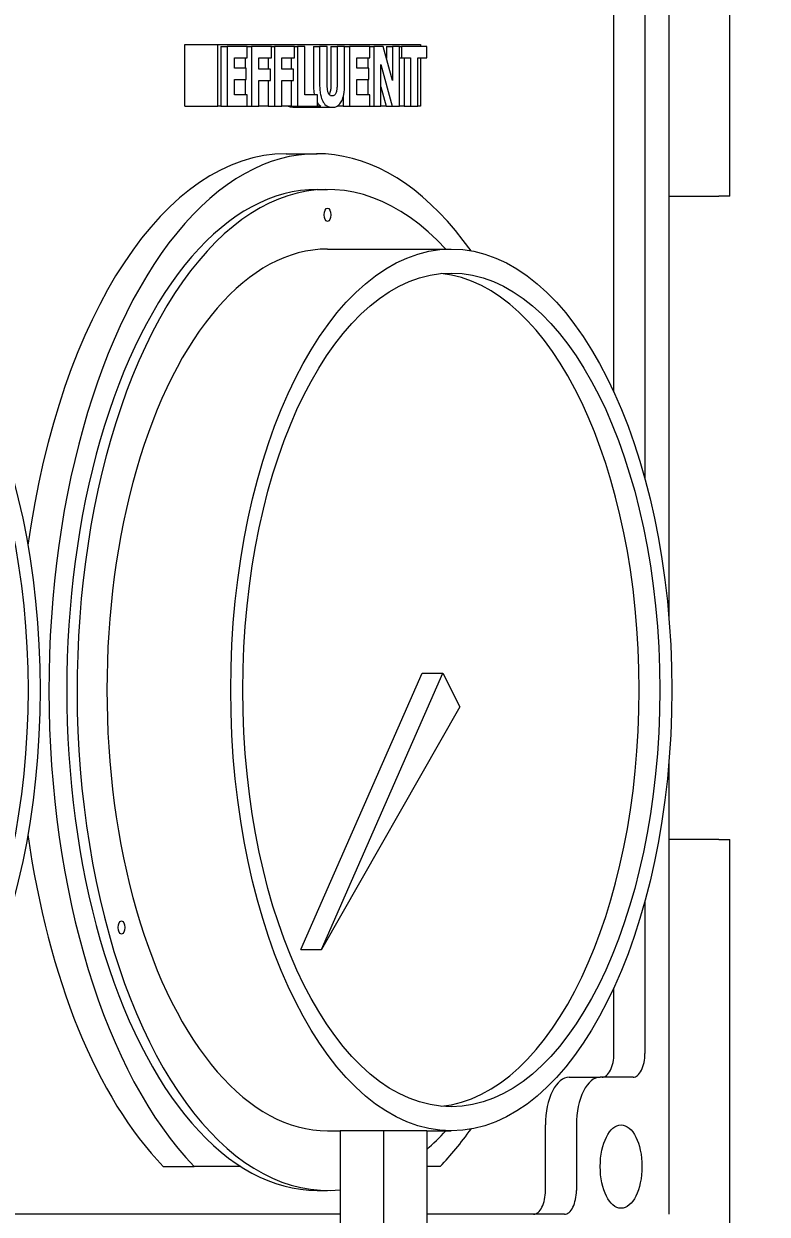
# Model space of a CAD drawing. Header units: inches. Extents: x 12 to 318, y 5 to 204.
# Drawn here: x 164.63 to 168.53, y 80.08 to 86.33 of the extents above; entities that cross this region are included whole.
import ezdxf

# ---------------------------------------------------------------- set-up
doc = ezdxf.new("R2010")
doc.units = ezdxf.units.IN
doc.header["$LTSCALE"] = 9.5
doc.header["$MEASUREMENT"] = 0
doc.layers.add('Dimension', color=7, linetype='Continuous', lineweight=25)
doc.layers.add('Visible', color=7, linetype='Continuous', lineweight=18)
doc.styles.add('Standard D-E', font='arial.ttf')
doc.dimstyles.new('in [mm] D-E NeptuneBenson', dxfattribs={"dimscale": 9.5, "dimtxt": 0.15, "dimasz": 0.098425, "dimexe": 0.125, "dimexo": 0.063, "dimgap": 0.031496, "dimtad": 0, "dimtih": 1, "dimtoh": 1, "dimdec": 4, "dimzin": 3, "dimdsep": 46, "dimlunit": 5, "dimtxsty": 'Standard D-E', "dimcen": 0.09, "dimdle": 0.393701, "dimclrd": 256, "dimclre": 256, "dimclrt": 256, "dimadec": 1, "dimazin": 1, "dimtfac": 1, "dimtofl": 0, "dimtmove": 0, "dimatfit": 3, "dimfxl": 1, "dimfrac": 1, "dimtolj": 1, "dimtzin": 4, "dimlwd": -1, "dimlwe": -1, "dimarcsym": 0})

# ---------------------------------------------------------------- blocks, each defined once
blk = doc.blocks.new('*D25')
at = {"layer": 'Defpoints', "color": 0, "transparency": 16777216}
for p in [(137.2788, 100.5872), (164.8169, 28.3143), (178.2296, 28.3143)]:
    blk.add_point(p, dxfattribs=at)
at = {"layer": 'Dimension', "transparency": 16777216}
for p, q in [((137.8773, 100.5872), (179.4171, 100.5872)), ((178.2296, 99.6522), (178.2296, 86.1841)), ((178.2296, 29.2493), (178.2296, 80.3049)), ((165.4154, 28.3143), (179.4171, 28.3143))]:
    blk.add_line(p, q, dxfattribs=at)
for points in [[(178.0737, 99.6522), (178.3854, 99.6522), (178.2296, 100.5872)], [(178.0737, 29.2493), (178.3854, 29.2493), (178.2296, 28.3143)]]:
    blk.add_solid(points, dxfattribs=at)
at = {"layer": 'Dimension', "transparency": 16777216, "char_height": 1.425, "attachment_point": 5, "style": 'Standard D-E'}
for s, insert in [('\\A1; 72{\\H1x;\\S1#4;} in', (178.2296, 84.9716)), ('\\A1;[1835.7 mm]', (178.2296, 82.0321))]:
    blk.add_mtext(s, dxfattribs=dict(at, insert=insert))
blk = doc.blocks.new('*D26')
at = {"layer": 'Defpoints', "color": 0, "transparency": 16777216}
for p in [(150.3667, 109.1743), (187.5123, 109.1743), (164.8169, 28.3143)]:
    blk.add_point(p, dxfattribs=at)
at = {"layer": 'Dimension', "transparency": 16777216}
for p, q in [((150.9652, 109.1743), (188.6998, 109.1743)), ((187.5123, 108.2393), (187.5123, 71.6989)), ((187.5123, 29.2493), (187.5123, 65.7897)), ((165.4154, 28.3143), (188.6998, 28.3143))]:
    blk.add_line(p, q, dxfattribs=at)
for points in [[(187.3564, 108.2393), (187.6681, 108.2393), (187.5123, 109.1743)], [(187.3564, 29.2493), (187.6681, 29.2493), (187.5123, 28.3143)]]:
    blk.add_solid(points, dxfattribs=at)
at = {"layer": 'Dimension', "transparency": 16777216, "char_height": 1.425, "attachment_point": 5, "style": 'Standard D-E'}
for s, insert in [('\\A1; 80{\\H1x;\\S7#8;} in', (187.5123, 70.4865)), ('\\A1;[2053.8 mm]', (187.5123, 67.5319))]:
    blk.add_mtext(s, dxfattribs=dict(at, insert=insert))

msp = doc.modelspace()

# ---------------------------------------------------------------- linework, layer by layer
at = {"layer": 'Visible'}
for p, q in [((168.336613, 85.424298), (168.336613, 87.924298)), ((168.016081, 87.584298), (168.016081, 83.219158)), ((167.728684, 84.396024), (167.728684, 86.740548)), ((167.891064, 86.740548), (167.891064, 83.94147)), ((165.478684, 86.219263), (165.651889, 86.219263)), ((165.478684, 85.896763), (165.478684, 86.219263)), ((165.651889, 86.219263), (166.714389, 86.219263)), ((165.651889, 85.896763), (165.651889, 86.219263)), ((165.668122, 86.209763), (165.668122, 85.896763)), ((165.668122, 86.209763), (165.700598, 86.209763)), ((165.806369, 86.209763), (165.700598, 86.209763)), ((165.700598, 86.209763), (165.700598, 85.896763)), ((165.806369, 86.209763), (165.828378, 86.209763)), ((165.806369, 86.150156), (165.806369, 86.209763)), ((165.933134, 86.209763), (165.828378, 86.209763)), ((165.828378, 86.209763), (165.828378, 85.896763)), ((165.933134, 86.209763), (165.948802, 86.209763)), ((165.933134, 86.150156), (165.933134, 86.209763)), ((166.053558, 86.209763), (165.948802, 86.209763)), ((165.948802, 86.209763), (165.948802, 85.896763)), ((166.053558, 86.150156), (166.053558, 86.209763)), ((166.053558, 86.209763), (166.069226, 86.209763)), ((166.108542, 86.209763), (166.069226, 86.209763)), ((166.069226, 86.209763), (166.069226, 85.896763)), ((166.108542, 85.95637), (166.108542, 86.209763)), ((166.152989, 86.209763), (166.152989, 86.009889)), ((166.152989, 86.209763), (166.185465, 86.209763)), ((166.224781, 86.209763), (166.185465, 86.209763)), ((166.185465, 86.209763), (166.185465, 86.009889)), ((166.224781, 86.014455), (166.224781, 86.209763)), ((166.244809, 86.209763), (166.244809, 86.014455)), ((166.244809, 86.209763), (166.277285, 86.209763)), ((166.316601, 86.209763), (166.277285, 86.209763)), ((166.277285, 86.209763), (166.277285, 86.014455)), ((166.316601, 86.209763), (166.342161, 86.209763)), ((166.316601, 86.010143), (166.316601, 86.209763)), ((166.447932, 86.209763), (166.342161, 86.209763)), ((166.342161, 86.209763), (166.342161, 85.896763)), ((166.447932, 86.209763), (166.469941, 86.209763)), ((166.447932, 86.150156), (166.447932, 86.209763)), ((166.518134, 86.209763), (166.469941, 86.209763)), ((166.469941, 86.209763), (166.469941, 85.896763)), ((166.568102, 86.030434), (166.518134, 86.209763)), ((166.535626, 86.209763), (166.535626, 86.146985)), ((166.535626, 86.209763), (166.568102, 86.209763)), ((166.603993, 86.209763), (166.568102, 86.209763)), ((166.568102, 86.209763), (166.568102, 86.030434)), ((166.603993, 85.896763), (166.603993, 86.209763)), ((166.603993, 86.209763), (166.614969, 86.209763)), ((166.746865, 86.209763), (166.614969, 86.209763)), ((166.614969, 86.209763), (166.614969, 86.150156)), ((166.714389, 86.219263), (166.714389, 86.209763)), ((166.746865, 86.150156), (166.746865, 86.209763)), ((165.73966, 86.095114), (165.73966, 86.150156)), ((165.73966, 86.150156), (165.806369, 86.150156)), ((165.795902, 86.150156), (165.795902, 86.095114)), ((165.86744, 86.091056), (165.86744, 86.150156)), ((165.86744, 86.150156), (165.933134, 86.150156)), ((165.916326, 86.150156), (165.916326, 86.091056)), ((165.987864, 86.150156), (166.053558, 86.150156)), ((165.987864, 86.091056), (165.987864, 86.150156)), ((166.03675, 86.150156), (166.03675, 86.091056)), ((166.381222, 86.095114), (166.381222, 86.150156)), ((166.381222, 86.150156), (166.447932, 86.150156)), ((166.437465, 86.150156), (166.437465, 86.095114)), ((166.505832, 85.896763), (166.505832, 86.114899)), ((166.505832, 86.114899), (166.5662, 85.896763)), ((166.603993, 86.150156), (166.614969, 86.150156)), ((166.614969, 86.150156), (166.661259, 86.150156)), ((166.628783, 86.150156), (166.628783, 85.896763)), ((166.661259, 86.150156), (166.661259, 85.896763)), ((166.700574, 85.896763), (166.700574, 86.150156)), ((166.700574, 86.150156), (166.746865, 86.150156)), ((166.714389, 86.150156), (166.714389, 85.896763)), ((165.801169, 86.095114), (165.73966, 86.095114)), ((165.801169, 86.035507), (165.801169, 86.095114)), ((165.927934, 86.091056), (165.86744, 86.091056)), ((165.927934, 86.031449), (165.927934, 86.091056)), ((166.048359, 86.091056), (165.987864, 86.091056)), ((166.048359, 86.031449), (166.048359, 86.091056)), ((166.442732, 86.095114), (166.381222, 86.095114)), ((166.442732, 86.035507), (166.442732, 86.095114)), ((165.73966, 85.95637), (165.73966, 86.035507)), ((165.73966, 86.035507), (165.801169, 86.035507)), ((165.795902, 86.035507), (165.795902, 85.95637)), ((165.86744, 85.896763), (165.86744, 86.031449)), ((165.86744, 86.031449), (165.927934, 86.031449)), ((165.916326, 86.031449), (165.916326, 85.896763)), ((165.987864, 85.896763), (165.987864, 86.031449)), ((165.987864, 86.031449), (166.048359, 86.031449)), ((166.03675, 86.031449), (166.03675, 85.896763)), ((166.381222, 86.035507), (166.442732, 86.035507)), ((166.381222, 85.95637), (166.381222, 86.035507)), ((166.437465, 86.035507), (166.437465, 85.95637)), ((166.505832, 85.997549), (166.533724, 85.896763)), ((165.806369, 85.95637), (165.73966, 85.95637)), ((165.806369, 85.896763), (165.806369, 85.95637)), ((166.173602, 85.95637), (166.108542, 85.95637)), ((166.173602, 85.896763), (166.173602, 85.95637)), ((166.309685, 85.946558), (166.309685, 85.896763)), ((166.447932, 85.95637), (166.381222, 85.95637)), ((166.447932, 85.896763), (166.447932, 85.95637)), ((165.478684, 85.896763), (165.651889, 85.896763)), ((165.668122, 85.896763), (165.651889, 85.896763)), ((165.668122, 85.896763), (165.700598, 85.896763)), ((165.700598, 85.896763), (165.806369, 85.896763)), ((165.806369, 85.896763), (165.828378, 85.896763)), ((165.828378, 85.896763), (165.86744, 85.896763)), ((165.916326, 85.896763), (165.86744, 85.896763)), ((165.916326, 85.896763), (165.948802, 85.896763)), ((165.948802, 85.896763), (165.987864, 85.896763)), ((166.03675, 85.896763), (165.987864, 85.896763)), ((166.03675, 85.896763), (166.069226, 85.896763)), ((166.045352, 85.890168), (166.251033, 85.890168)), ((166.069226, 85.896763), (166.173602, 85.896763)), ((166.192319, 85.896763), (166.173602, 85.896763)), ((166.309685, 85.896763), (166.27757, 85.896763)), ((166.309685, 85.896763), (166.342161, 85.896763)), ((166.342161, 85.896763), (166.447932, 85.896763)), ((166.447932, 85.896763), (166.469941, 85.896763)), ((166.469941, 85.896763), (166.505832, 85.896763)), ((166.533724, 85.896763), (166.505832, 85.896763)), ((166.533724, 85.896763), (166.5662, 85.896763)), ((166.5662, 85.896763), (166.603993, 85.896763)), ((166.628783, 85.896763), (166.603993, 85.896763)), ((166.628783, 85.896763), (166.661259, 85.896763)), ((166.661259, 85.896763), (166.700574, 85.896763)), ((166.714389, 85.896763), (166.700574, 85.896763)), ((166.009934, 85.646763), (166.172314, 85.646763)), ((166.172314, 85.459263), (166.22644, 85.459263)), ((168.016081, 85.424298), (168.277999, 85.424298)), ((168.336613, 85.424298), (168.277999, 85.424298)), ((166.22644, 85.146763), (166.875959, 85.146763)), ((166.087084, 81.473018), (166.723512, 82.922651)), ((166.195337, 81.473018), (166.831765, 82.922651)), ((166.723512, 82.922651), (166.831765, 82.922651)), ((166.831765, 82.922651), (166.920153, 82.745874)), ((166.920153, 82.745874), (166.195337, 81.473018)), ((168.016081, 82.449367), (168.016081, 80.084298)), ((168.277999, 82.049298), (168.016081, 82.049298)), ((168.277999, 82.049298), (168.336613, 82.049298)), ((168.336613, 79.549298), (168.336613, 82.049298)), ((167.891064, 81.727055), (167.891064, 80.928048)), ((166.087084, 81.473018), (166.195337, 81.473018)), ((167.728684, 80.928048), (167.728684, 81.272501)), ((167.494326, 80.803048), (167.656706, 80.803048)), ((167.828564, 80.803048), (167.656706, 80.803048)), ((167.369326, 80.209333), (167.369326, 80.553048)), ((167.531706, 80.553048), (167.531706, 80.209333)), ((166.22644, 80.521763), (166.292595, 80.521763)), ((166.519694, 80.521763), (166.292595, 80.521763)), ((166.292595, 80.521763), (166.292595, 80.021763)), ((166.746793, 80.521763), (166.519694, 80.521763)), ((166.519694, 80.521763), (166.519694, 80.021763)), ((166.746793, 80.521763), (166.746793, 80.021763)), ((166.746793, 80.521763), (166.875959, 80.521763)), ((165.36563, 80.334333), (165.52801, 80.334333)), ((165.772009, 80.334333), (165.52801, 80.334333)), ((166.816617, 80.334333), (166.746793, 80.334333)), ((166.172314, 80.209263), (166.22644, 80.209263)), ((166.292595, 80.084333), (163.434328, 80.084333)), ((167.469206, 80.084333), (166.746793, 80.084333))]:
    msp.add_line(p, q, dxfattribs=at)
for centre, major_axis, start_param, end_param in [((166.172314, 82.834263), (0, 2.8125), 5.67192986, 8.94884126), ((166.22644, 82.834263), (0, -2.625), 2.64866739, 6.33361033), ((166.009934, 82.834263), (0, 2.8125), 0, 1.2977393), ((166.172314, 82.834263), (0, -2.625), 3.14159265, 6.28318531), ((166.22644, 82.834263), (0, -2.3125), 3.14159265, 6.28318531), ((166.767706, 82.834263), (0, -2.186419), 0.04953189, 3.09206076), ((166.009934, 82.834263), (0, 2.8125), 1.84385335, 2.66565596), ((167.666184, 80.928048), (0, -0.125), 0, 1.57079633), ((167.828564, 80.928048), (0, -0.125), 0, 1.57079633), ((167.494326, 80.553048), (0, 0.25), 0, 1.57079633), ((167.656706, 80.553048), (0, 0.25), 0, 1.57079633), ((166.22644, 82.834263), (0, -2.625), 0.40765708, 0.49292526), ((166.172314, 82.834263), (0, -2.8125), 0.4759367, 0.61125545), ((167.306826, 80.209333), (0, -0.125), 0, 1.57079633), ((167.469206, 80.209333), (0, -0.125), 0, 1.57079633)]:
    msp.add_ellipse(centre, major_axis=major_axis, ratio=0.5, start_param=start_param, end_param=end_param, dxfattribs=at)
for centre, major_axis in [((166.22644, 85.326659), (0, -0.035)), ((163.563494, 82.834263), (0, 2.3125)), ((166.875959, 82.834263), (0, 2.3125)), ((163.563494, 82.834263), (0, 2.186419)), ((166.875959, 82.834263), (0, 2.186419)), ((165.147201, 81.588065), (0, -0.035)), ((167.766081, 80.334298), (0, 0.21875))]:
    msp.add_ellipse(centre, major_axis=major_axis, ratio=0.5, dxfattribs=at)
for points, knots in [([(166.152989, 86.009889), (166.152989, 85.999384), (166.153396, 85.988784), (166.155114, 85.97091), (166.156156, 85.963497), (166.157585, 85.95637)], [-0.821877976, -0.821877976, -0.821877976, -0.821877976, -0.654433498, -0.654433498, -0.531830613, -0.531830613, -0.531830613, -0.531830613]), ([(166.185465, 86.009889), (166.185465, 85.999384), (166.185872, 85.988784), (166.18775, 85.969251), (166.189104, 85.960248), (166.19364, 85.940454), (166.197152, 85.930519), (166.205012, 85.91579), (166.21055, 85.907024), (166.229447, 85.892744), (166.240425, 85.890168), (166.251033, 85.890168)], [-0.821877976, -0.821877976, -0.821877976, -0.821877976, -0.654433498, -0.654433498, -0.504909579, -0.504909579, -0.307478412, -0.307478412, -0.16166829, -0.16166829, 0, 0, 0, 0]), ([(166.251033, 85.949775), (166.24841, 85.949775), (166.245739, 85.950199), (166.240954, 85.95224), (166.238792, 85.953698), (166.234684, 85.958125), (166.232849, 85.961077), (166.22994, 85.968121), (166.228312, 85.97319), (166.225302, 85.991532), (166.224781, 86.003459), (166.224781, 86.014455)], [-0.357819749, -0.357819749, -0.357819749, -0.357819749, -0.281802872, -0.281802872, -0.21609433, -0.21609433, -0.146681317, -0.146681317, -0.083787292, -0.083787292, 0, 0, 0, 0]), ([(166.244809, 86.014455), (166.244809, 86.006884), (166.244574, 85.999016), (166.243384, 85.985536), (166.242548, 85.979434), (166.240005, 85.968768), (166.238541, 85.964868), (166.236234, 85.960509), (166.235531, 85.959367), (166.234793, 85.958332)], [-0.217363441, -0.217363441, -0.217363441, -0.217363441, -0.17163752, -0.17163752, -0.134758966, -0.134758966, -0.100390194, -0.100390194, -0.086453699, -0.086453699, -0.086453699, -0.086453699]), ([(166.277285, 86.014455), (166.277285, 86.006884), (166.277049, 85.999016), (166.27586, 85.985536), (166.275024, 85.979434), (166.272481, 85.968768), (166.271017, 85.964868), (166.267439, 85.958107), (166.265179, 85.95542), (166.259013, 85.950738), (166.254959, 85.949775), (166.251033, 85.949775)], [-0.217363441, -0.217363441, -0.217363441, -0.217363441, -0.17163752, -0.17163752, -0.134758966, -0.134758966, -0.100390194, -0.100390194, -0.059831536, -0.059831536, 0, 0, 0, 0]), ([(166.251033, 85.890168), (166.25737, 85.890168), (166.263809, 85.891056), (166.275465, 85.895251), (166.280815, 85.898255), (166.293087, 85.909086), (166.298073, 85.917012), (166.306253, 85.933872), (166.30969, 85.944848), (166.315398, 85.97388), (166.316601, 85.992145), (166.316601, 86.010143)], [-0.433604472, -0.433604472, -0.433604472, -0.433604472, -0.370673963, -0.370673963, -0.316022801, -0.316022801, -0.237534002, -0.237534002, -0.137141706, -0.137141706, 0, 0, 0, 0]), ([(166.173597, 85.914699), (166.176861, 85.909863), (166.18123, 85.904639), (166.188767, 85.898944), (166.190531, 85.897784), (166.192319, 85.896763)], [-0.256125071, -0.256125071, -0.256125071, -0.256125071, -0.16166829, -0.16166829, -0.133487705, -0.133487705, -0.133487705, -0.133487705])]:
    msp.add_open_spline(points, degree=3, knots=knots, dxfattribs=at)
msp.add_open_spline([(166.045352, 85.890168), (166.030653, 85.890168), (166.019114, 85.896763)], degree=2, dxfattribs=at)

# ---------------------------------------------------------------- dimensions: what is measured, and where the dimension line sits
at = {"layer": 'Dimension'}
for base, p1, p2, text, picture, middle in [((187.512277, 109.174302), (164.816889, 28.314298), (150.366651, 109.174302), ' <> in\\X[2053.8 mm]', '*D26', (187.512277, 68.7443)), ((178.229578, 28.314298), (137.278758, 100.587191), (164.816889, 28.314298), ' <> in\\X[1835.7 mm]', '*D25', (178.229578, 83.244502))]:
    dim = msp.add_linear_dim(base=base, p1=p1, p2=p2, angle=90, text=text, dimstyle='in [mm] D-E NeptuneBenson', override={"dimgap": 0.031496, "dimdec": 4, "dimpost": '', "dimtol": 0, "dimlim": 0, "dimtp": 0, "dimtm": 0, "dimtdec": 2, "dimatfit": 1}, dxfattribs=at)
    dim.commit()
    dim.dimension.update_dxf_attribs({"geometry": picture, "text_midpoint": middle, "dimtype": 160})

doc.saveas('drawing.dxf')
